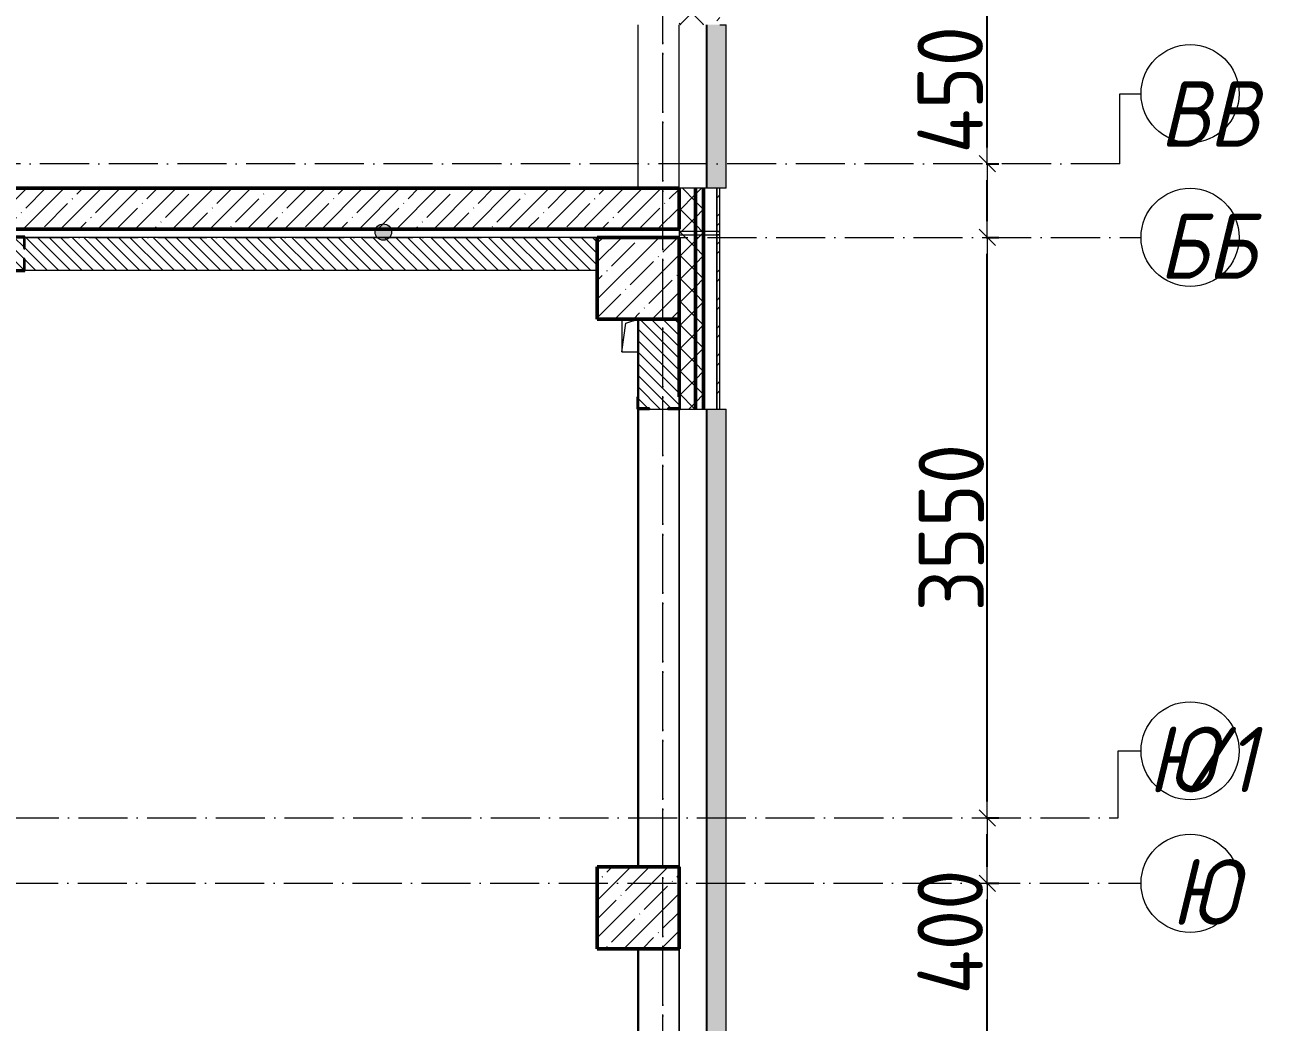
# Model space of a CAD drawing. Header units: millimetres. Extents: x -213536 to 1564669, y -45299 to 942238.
# Drawn here: x 646971 to 654549, y 328263 to 334362 of the extents above; entities that cross this region are included whole.
import ezdxf

# ---------------------------------------------------------------- set-up
doc = ezdxf.new("R2010")
doc.units = ezdxf.units.MM
doc.linetypes.add('50_200_ШТРИХ_1Т_ш5_п1_п1_', pattern=[700, 500, -100, 0, -100])
for name, color, linetype, lineweight in [('3) ЖБ 4м', 3, 'Continuous', 30), ('3.1) ЖБ окна 1.2 м', 102, 'Continuous', 30), ('A-____-____-DIMS', 7, 'Continuous', 9), ('A-GENM-____-MCUT', 7, 'Continuous', 25), ('A-GENM-____-OTLN', 7, 'Continuous', 9), ('A-GENM-____-OTLN-1', 7, 'Continuous', 25), ('A-GLAZ-____-OTLN', 7, 'Continuous', 9), ('A-WALL-____-MCUT', 7, 'Continuous', 13), ('A-WALL-____-MCUT-1', 7, 'Continuous', 9), ('A-WALL-____-MCUT-2', 7, 'Continuous', 50), ('A-WALL-____-MCUT-3', 7, 'Continuous', 9), ('A-WALL-____-OTLN', 7, 'Continuous', 9), ('A-WALL-____-PATT-1', 7, 'Continuous', 9), ('A-WALL-FNSH-MCUT-1', 7, 'Continuous', 9), ('G-____-____-TEXT', 7, 'Continuous', 9), ('S-COLS-____-MCUT', 7, 'Continuous', 50), ('S-COLS-____-OTLN', 7, 'Continuous', 9), ('S-GRID-____-IDEN', 7, 'Continuous', 9), ('S-GRID-____-OTLN', 7, 'Continuous', 9), ('S-GRID-____-OTLN-1', 7, '50_200_ШТРИХ_1Т_ш5_п1_п1_', 9)]:
    doc.layers.add(name, color=color, linetype=linetype, lineweight=lineweight)
doc.layers.add('A-GLAZ-____-OTLN-1', color=7, linetype='Continuous', lineweight=9, true_color=0xc0c0c0)
doc.styles.add('ISOCPEUR_I', font='isocpeui.ttf', dxfattribs={"width": 0.9, "height": 2.5})
doc.styles.add('ISOCPEUR_I_9', font='isocpeui.ttf', dxfattribs={"width": 0.9, "height": 250})
doc.styles.add('СПДС', font='isocpeur.ttf', dxfattribs={"width": 0.9})
doc.dimstyles.new('Размера А3', dxfattribs={"dimtxt": 200, "dimasz": 100, "dimexe": 70, "dimexo": 100, "dimgap": 20, "dimtad": 1, "dimdec": 0, "dimrnd": 10, "dimzin": 0, "dimdsep": 46, "dimtxsty": 'СПДС', "dimblk": 'ARROWHEAD_6', "dimcen": 1, "dimclrd": 256, "dimclre": 256, "dimclrt": 256, "dimazin": 0, "dimtfac": 1, "dimtdec": 0, "dimtmove": 2, "dimatfit": 3, "dimfxl": 1, "dimtolj": 1, "dimtzin": 0, "dimarcsym": 0})
pattern_1 = [(45, (549721.47, 286281.11), (-70.71068, 70.71068), []), (135, (549721.47, 286281.11), (-70.71068, -70.71068), [])]
pattern_2 = [(45, (-101000, -46531.04), (-114.04925, 114.04925), []), (45, (-100885.95, -46531.04), (-114.04925, 114.04925), [201.613, -40.323, 3.353, -36.97])]
pattern_3 = [(135, (549721.475, 286281.11), (-35.35534, -35.35534), [])]
pattern_4 = [(45, (549721.47, 286281.11), (-114.04925, 114.04925), []), (45, (549835.52, 286281.11), (-114.04925, 114.04925), [201.612, -40.322, 3.353, -36.97])]
pattern_5 = [(45, (549721.47, 286281.11), (-85.53659, 85.53659), []), (45, (549778.5, 286281.11), (-85.53659, 85.53659), [])]

# ---------------------------------------------------------------- blocks, each defined once
blk = doc.blocks.new('BSC_Колонна _Прямоугольная - 500х500-V114-АР1_План отверстий 3 этажа в осях 1-64_Ю-ЯЯ')
at = {"layer": 'S-COLS-____-OTLN'}
h = blk.add_hatch(dxfattribs=at)
h.set_pattern_fill('FP_119', color=256, style=0, pattern_type=2)
h.set_pattern_definition(pattern_2)
h.paths.add_polyline_path([(-250, -250), (250, -250), (250, 250), (-250, 250), (-250, 198.3)], flags=0)
at = {"layer": 'S-COLS-____-MCUT'}
for p, q in [((250, 250), (-250, 250)), ((-250, 250), (-250, -250)), ((250, -250), (250, 250)), ((-250, -250), (250, -250))]:
    blk.add_line(p, q, dxfattribs=at)
blk = doc.blocks.new('Фахверк_СКБ_Уголок - 200_3550-28267367-АР1_План отверстий 3 этажа в осях 1-64_Ю-ЯЯ')
at = {"layer": 'A-GENM-____-MCUT'}
for p, q in [((200, 156), (125, 156)), ((125, 156), (125, 81)), ((200, 150), (200, 156)), ((125, 81), (131, 81)), ((131, 81), (131, 150)), ((131, 150), (200, 150)), ((131, 19), (125, 19)), ((125, 19), (125, -56)), ((131, -50), (131, 19)), ((125, -56), (200, -56)), ((200, -50), (131, -50)), ((200, -56), (200, -50))]:
    blk.add_line(p, q, dxfattribs=at)
blk = doc.blocks.new('Отлив_СКБ - Отлив витража_120_НВФ-31885283-АР1_План отверстий 3 этажа в осях 1-64_Ю-ЯЯ')
at = {"layer": 'A-GLAZ-____-OTLN-1'}
for points in [[(426.9, -2), (1000, -2), (1000, 0), (0, 0), (0, -2)], [(426.9, -120), (1000, -120), (1000, -2), (0, -2), (0, -120)]]:
    blk.add_hatch(color=256, dxfattribs=at).paths.add_polyline_path(points, flags=0)
at = {"layer": 'A-GLAZ-____-OTLN'}
for p, q in [((0, 0), (1000, 0)), ((1000, -2), (0, -2)), ((0, -120), (0, -83)), ((0, -120), (1000, -120)), ((1000, -83), (1000, -120))]:
    blk.add_line(p, q, dxfattribs=at)
blk = doc.blocks.new('Стены 13 - Стены 4-31812941-АР1_План отверстий 3 этажа в осях 1-64_Ю-ЯЯ')
at = {"layer": 'A-WALL-____-MCUT'}
for p, q in [((-1843.5, 41030.2), (-1843.5, 41010.2)), ((-1593.5, 41030.2), (-1843.5, 41030.2)), ((-1843.5, 41010.2), (-1593.5, 41010.2)), ((-1593.5, 41010.2), (-1593.5, 41030.2))]:
    blk.add_line(p, q, dxfattribs=at)
blk = doc.blocks.new('Ось сетки - Круг_Ø6_00__ISO-2_5_0_9K_-25732049-АР1_План отверстий 3 этажа в осях 1-64_Ю-ЯЯ')
at = {"layer": 'S-GRID-____-IDEN'}
blk.add_circle((0, 0), 3, dxfattribs=at)
blk = doc.blocks.new('BSC_Колонна _Прямоугольная - 500х500-V138-АР1_План отверстий 3 этажа в осях 1-64_А-ГГ')
at = {"layer": 'S-COLS-____-OTLN'}
h = blk.add_hatch(dxfattribs=at)
h.set_pattern_fill('FP_161', color=256, style=0, pattern_type=2)
h.set_pattern_definition(pattern_2)
h.paths.add_polyline_path([(-250, -250), (250, -250), (250, 250), (-250, 250), (-250, -215.4)], flags=0)
at = {"layer": 'S-COLS-____-MCUT'}
for p, q in [((250, 250), (-250, 250)), ((-250, 250), (-250, -250)), ((250, -250), (250, 250)), ((-250, -250), (250, -250))]:
    blk.add_line(p, q, dxfattribs=at)
blk = doc.blocks.new('BSC_Колонна _Прямоугольная - 500х500-V140-АР1_План отверстий 3 этажа в осях 1-64_А-ГГ')
at = {"layer": 'S-COLS-____-OTLN'}
h = blk.add_hatch(dxfattribs=at)
h.set_pattern_fill('FP_163', color=256, style=0, pattern_type=2)
h.set_pattern_definition([(45, (-101000, -42681.04), (-114.04925, 114.04925), []), (45, (-100885.95, -42681.04), (-114.04925, 114.04925), [201.613, -40.323, 3.353, -36.97])])
h.paths.add_polyline_path([(-250, -250), (250, -250), (250, 250), (-250, 250)], flags=0)
at = {"layer": 'S-COLS-____-MCUT'}
for p, q in [((250, 250), (-250, 250)), ((-250, 250), (-250, -250)), ((250, -250), (250, 250)), ((-250, -250), (250, -250))]:
    blk.add_line(p, q, dxfattribs=at)
blk = doc.blocks.new('Фахверк_СКБ_Уголок - 250_2700-27497298-АР1_План отверстий 3 этажа в осях 1-64_А-ГГ')
at = {"layer": 'A-GENM-____-MCUT'}
for p, q in [((200, 181), (125, 181)), ((125, 181), (125, 106)), ((131, 106), (131, 175)), ((131, 175), (200, 175)), ((200, 175), (200, 181)), ((125, 106), (131, 106)), ((131, -6), (125, -6)), ((125, -6), (125, -81)), ((131, -75), (131, -6)), ((200, -75), (131, -75)), ((200, -81), (200, -75)), ((125, -81), (200, -81))]:
    blk.add_line(p, q, dxfattribs=at)
blk = doc.blocks.new('Фахверк_СКБ_Уголок - 200_3550-28267367-АР1_План отверстий 3 этажа в осях 1-64_А-ГГ')
at = {"layer": 'A-GENM-____-MCUT'}
for p, q in [((200, 156), (125, 156)), ((125, 156), (125, 81)), ((200, 150), (200, 156)), ((125, 81), (131, 81)), ((131, 81), (131, 150)), ((131, 150), (200, 150)), ((131, 19), (125, 19)), ((125, 19), (125, -56)), ((131, -50), (131, 19)), ((125, -56), (200, -56)), ((200, -50), (131, -50)), ((200, -56), (200, -50))]:
    blk.add_line(p, q, dxfattribs=at)
blk = doc.blocks.new('AR_Отверстие прямоугольное _в плите_ - AR_Отверстие прямоугольное _в плите_-V178-АР1_План отверстий 3 этажа в осях 1-64_А-ГГ')
at = {"layer": 'A-GENM-____-OTLN'}
for p, q in [((-50, 100), (-50, -100)), ((-25, 75), (50, 100)), ((-50, -100), (-25, 75)), ((-50, -100), (50, -100))]:
    blk.add_line(p, q, dxfattribs=at)
blk = doc.blocks.new('Отлив_СКБ - Отлив витража_120_НВФ-31885688-АР1_План отверстий 3 этажа в осях 1-64_А-ГГ')
at = {"layer": 'A-GLAZ-____-OTLN-1'}
for points in [[(4275.3, -2), (4800, -2), (4800, 0), (0, 0), (0, -2), (740.4, -2)], [(4275.3, -120), (4800, -120), (4800, -2), (0, -2), (0, -120), (740.4, -120)]]:
    blk.add_hatch(color=256, dxfattribs=at).paths.add_polyline_path(points, flags=0)
at = {"layer": 'A-GLAZ-____-OTLN'}
for p, q in [((0, 0), (4800, 0)), ((4800, -2), (0, -2)), ((0, -120), (0, -83)), ((0, -120), (4800, -120)), ((4800, -83), (4800, -120))]:
    blk.add_line(p, q, dxfattribs=at)
blk = doc.blocks.new('Стены 13 - Стены 4-31812941-АР1_План отверстий 3 этажа в осях 1-64_А-ГГ')
at = {"layer": 'A-WALL-____-MCUT-3'}
for p, q in [((-1843.5, 41030.2), (-1843.5, 41010.2)), ((-1593.5, 41030.2), (-1843.5, 41030.2)), ((-1843.5, 41010.2), (-1593.5, 41010.2)), ((-1593.5, 41010.2), (-1593.5, 41030.2))]:
    blk.add_line(p, q, dxfattribs=at)
blk = doc.blocks.new('Ось сетки - Круг_Ø6_00__ISO-2_5_0_9K_-25732049-АР1_План отверстий 3 этажа в осях 1-64_А-ГГ')
at = {"layer": 'S-GRID-____-IDEN'}
blk.add_circle((0, 0), 3, dxfattribs=at)
blk = doc.blocks.new('ARROWHEAD_6')
at = {"color": 0, "linetype": 'Continuous'}
for p, q in [((0, 0), (-1, 0)), ((-0.5, -0.5), (0.5, 0.5))]:
    blk.add_line(p, q, dxfattribs=at)
blk = doc.blocks.new('*D5376')
at = {"layer": 'A-____-____-DIMS', "lineweight": -2, "transparency": 16777216}
for p, q in [((652849.7, 329512.2), (652925.7, 329512.2)), ((652855.7, 329212.2), (652855.7, 329412.2)), ((652849.7, 329112.2), (652925.7, 329112.2))]:
    blk.add_line(p, q, dxfattribs=at)
at = {"layer": 'Defpoints', "color": 0, "lineweight": 50, "transparency": 16777216}
for p in [(652749.7, 329512.2), (652855.7, 329512.2), (652749.7, 329112.2)]:
    blk.add_point(p, dxfattribs=at)
at = {"layer": 'A-____-____-DIMS', "lineweight": -2, "transparency": 16777216, "xscale": 100, "yscale": 100, "zscale": 100}
for p, rotation in [((652855.7, 329512.2), 90), ((652855.7, 329112.2), 270)]:
    blk.add_blockref('ARROWHEAD_6', p, dxfattribs=dict(at, rotation=rotation))
at = {"layer": 'A-____-____-DIMS', "transparency": 16777216, "insert": (652429.1, 328432.4), "char_height": 400, "attachment_point": 1, "rotation": 90, "line_spacing_factor": 1.149209, "style": 'СПДС'}
blk.add_mtext('\\A1;400', dxfattribs=at)
blk = doc.blocks.new('*D5377')
at = {"layer": 'A-____-____-DIMS', "lineweight": -2, "transparency": 16777216}
for p, q in [((652849.7, 333062.2), (652925.7, 333062.2)), ((652855.7, 329612.2), (652855.7, 332962.2)), ((652849.7, 329512.2), (652925.7, 329512.2))]:
    blk.add_line(p, q, dxfattribs=at)
at = {"layer": 'Defpoints', "color": 0, "lineweight": 50, "transparency": 16777216}
for p in [(652749.7, 333062.2), (652855.7, 333062.2), (652749.7, 329512.2)]:
    blk.add_point(p, dxfattribs=at)
at = {"layer": 'A-____-____-DIMS', "lineweight": -2, "transparency": 16777216, "xscale": 100, "yscale": 100, "zscale": 100}
for p, rotation in [((652855.7, 333062.2), 90), ((652855.7, 329512.2), 270)]:
    blk.add_blockref('ARROWHEAD_6', p, dxfattribs=dict(at, rotation=rotation))
at = {"layer": 'A-____-____-DIMS', "transparency": 16777216, "insert": (652635.7, 331287.2), "char_height": 400, "attachment_point": 5, "rotation": 90, "style": 'СПДС'}
blk.add_mtext('\\A1;3550', dxfattribs=at)
blk = doc.blocks.new('*D5378')
at = {"layer": 'A-____-____-DIMS', "lineweight": -2, "transparency": 16777216}
for p, q in [((652849.7, 333512.2), (652925.7, 333512.2)), ((652855.7, 333162.2), (652855.7, 333412.2)), ((652849.7, 333062.2), (652925.7, 333062.2))]:
    blk.add_line(p, q, dxfattribs=at)
at = {"layer": 'Defpoints', "color": 0, "lineweight": 50, "transparency": 16777216}
for p in [(652749.7, 333512.2), (652855.7, 333512.2), (652749.7, 333062.2)]:
    blk.add_point(p, dxfattribs=at)
at = {"layer": 'A-____-____-DIMS', "lineweight": -2, "transparency": 16777216, "xscale": 100, "yscale": 100, "zscale": 100}
for p, rotation in [((652855.7, 333512.2), 90), ((652855.7, 333062.2), 270)]:
    blk.add_blockref('ARROWHEAD_6', p, dxfattribs=dict(at, rotation=rotation))
at = {"layer": 'A-____-____-DIMS', "transparency": 16777216, "insert": (652429.1, 333575.2), "char_height": 400, "attachment_point": 1, "rotation": 90, "line_spacing_factor": 1.149209, "style": 'СПДС'}
blk.add_mtext('\\A1;450', dxfattribs=at)
blk = doc.blocks.new('*D5379')
at = {"layer": 'A-____-____-DIMS', "lineweight": -2, "transparency": 16777216}
for p, q in [((652849.7, 338212.2), (652925.7, 338212.2)), ((652855.7, 333612.2), (652855.7, 338112.2)), ((652849.7, 333512.2), (652925.7, 333512.2))]:
    blk.add_line(p, q, dxfattribs=at)
at = {"layer": 'Defpoints', "color": 0, "lineweight": 50, "transparency": 16777216}
for p in [(652749.7, 338212.2), (652855.7, 338212.2), (652749.7, 333512.2)]:
    blk.add_point(p, dxfattribs=at)
at = {"layer": 'A-____-____-DIMS', "lineweight": -2, "transparency": 16777216, "xscale": 100, "yscale": 100, "zscale": 100}
for p, rotation in [((652855.7, 338212.2), 90), ((652855.7, 333512.2), 270)]:
    blk.add_blockref('ARROWHEAD_6', p, dxfattribs=dict(at, rotation=rotation))
at = {"layer": 'A-____-____-DIMS', "transparency": 16777216, "insert": (652635.7, 335862.2), "char_height": 400, "attachment_point": 5, "rotation": 90, "style": 'СПДС'}
blk.add_mtext('\\A1;4700', dxfattribs=at)
blk = doc.blocks.new('*D5403')
at = {"layer": 'A-____-____-DIMS', "lineweight": -2, "transparency": 16777216}
for p, q in [((652849.7, 329112.2), (652925.7, 329112.2)), ((652855.7, 323712.2), (652855.7, 329012.2)), ((652849.7, 323612.2), (652925.7, 323612.2))]:
    blk.add_line(p, q, dxfattribs=at)
at = {"layer": 'Defpoints', "color": 0, "lineweight": 50, "transparency": 16777216}
for p in [(652749.7, 329112.2), (652855.7, 329112.2), (652749.7, 323612.2)]:
    blk.add_point(p, dxfattribs=at)
at = {"layer": 'A-____-____-DIMS', "lineweight": -2, "transparency": 16777216, "xscale": 100, "yscale": 100, "zscale": 100}
for p, rotation in [((652855.7, 329112.2), 90), ((652855.7, 323612.2), 270)]:
    blk.add_blockref('ARROWHEAD_6', p, dxfattribs=dict(at, rotation=rotation))
at = {"layer": 'A-____-____-DIMS', "transparency": 16777216, "insert": (652635.7, 326362.2), "char_height": 400, "attachment_point": 5, "rotation": 90, "style": 'СПДС'}
blk.add_mtext('\\A1;5500', dxfattribs=at)
blk = doc.blocks.new('*D5404')
at = {"layer": 'A-____-____-DIMS', "lineweight": -2, "transparency": 16777216}
for p, q in [((652849.7, 329512.2), (652925.7, 329512.2)), ((652855.7, 329212.2), (652855.7, 329412.2)), ((652849.7, 329112.2), (652925.7, 329112.2))]:
    blk.add_line(p, q, dxfattribs=at)
at = {"layer": 'Defpoints', "color": 0, "lineweight": 50, "transparency": 16777216}
for p in [(652749.7, 329512.2), (652855.7, 329512.2), (652749.7, 329112.2)]:
    blk.add_point(p, dxfattribs=at)
at = {"layer": 'A-____-____-DIMS', "lineweight": -2, "transparency": 16777216, "xscale": 100, "yscale": 100, "zscale": 100}
for p, rotation in [((652855.7, 329512.2), 90), ((652855.7, 329112.2), 270)]:
    blk.add_blockref('ARROWHEAD_6', p, dxfattribs=dict(at, rotation=rotation))
at = {"layer": 'A-____-____-DIMS', "transparency": 16777216, "insert": (652429.1, 328432.4), "char_height": 400, "attachment_point": 1, "rotation": 90, "line_spacing_factor": 1.149209, "style": 'СПДС'}
blk.add_mtext('\\A1;400', dxfattribs=at)
blk = doc.blocks.new('*D5405')
at = {"layer": 'A-____-____-DIMS', "lineweight": -2, "transparency": 16777216}
for p, q in [((652849.7, 333062.2), (652925.7, 333062.2)), ((652855.7, 329612.2), (652855.7, 332962.2)), ((652849.7, 329512.2), (652925.7, 329512.2))]:
    blk.add_line(p, q, dxfattribs=at)
at = {"layer": 'Defpoints', "color": 0, "lineweight": 50, "transparency": 16777216}
for p in [(652749.7, 333062.2), (652855.7, 333062.2), (652749.7, 329512.2)]:
    blk.add_point(p, dxfattribs=at)
at = {"layer": 'A-____-____-DIMS', "lineweight": -2, "transparency": 16777216, "xscale": 100, "yscale": 100, "zscale": 100}
for p, rotation in [((652855.7, 333062.2), 90), ((652855.7, 329512.2), 270)]:
    blk.add_blockref('ARROWHEAD_6', p, dxfattribs=dict(at, rotation=rotation))
at = {"layer": 'A-____-____-DIMS', "transparency": 16777216, "insert": (652635.7, 331287.2), "char_height": 400, "attachment_point": 5, "rotation": 90, "style": 'СПДС'}
blk.add_mtext('\\A1;3550', dxfattribs=at)
blk = doc.blocks.new('*D5406')
at = {"layer": 'A-____-____-DIMS', "lineweight": -2, "transparency": 16777216}
for p, q in [((652849.7, 333512.2), (652925.7, 333512.2)), ((652855.7, 333162.2), (652855.7, 333412.2)), ((652849.7, 333062.2), (652925.7, 333062.2))]:
    blk.add_line(p, q, dxfattribs=at)
at = {"layer": 'Defpoints', "color": 0, "lineweight": 50, "transparency": 16777216}
for p in [(652749.7, 333512.2), (652855.7, 333512.2), (652749.7, 333062.2)]:
    blk.add_point(p, dxfattribs=at)
at = {"layer": 'A-____-____-DIMS', "lineweight": -2, "transparency": 16777216, "xscale": 100, "yscale": 100, "zscale": 100}
for p, rotation in [((652855.7, 333512.2), 90), ((652855.7, 333062.2), 270)]:
    blk.add_blockref('ARROWHEAD_6', p, dxfattribs=dict(at, rotation=rotation))
at = {"layer": 'A-____-____-DIMS', "transparency": 16777216, "insert": (652429.1, 333575.2), "char_height": 400, "attachment_point": 1, "rotation": 90, "line_spacing_factor": 1.149209, "style": 'СПДС'}
blk.add_mtext('\\A1;450', dxfattribs=at)

msp = doc.modelspace()

# ---------------------------------------------------------------- hatches: boundary and pattern name
at = {"layer": 'A-WALL-____-PATT-1'}
h = msp.add_hatch(dxfattribs=at)
h.set_pattern_fill('FP_4', color=256, style=0, pattern_type=2)
h.set_pattern_definition(pattern_1)
h.paths.add_polyline_path([(650971.5, 333077.2), (651071.5, 333077.2), (651071.5, 333362.2), (650971.5, 333362.2)], flags=0)
h.paths.add_polyline_path([(651071.5, 334362.2), (651071.5, 342062.2), (650977.5, 342062.2), (650977.5, 341987.2), (650971.5, 341987.2), (650971.5, 334362.2)], flags=0)
h.paths.add_polyline_path([(650977.5, 355762.2), (651071.5, 355762.2), (651071.5, 357012.2), (650977.5, 357012.2), (650977.5, 356937.2), (650971.5, 356937.2), (650971.5, 355837.2), (650977.5, 355837.2), (650977.5, 355768.2)], flags=0)
h.paths.add_polyline_path([(651071.5, 358812.2), (651071.5, 360012.2), (650971.5, 360012.2), (650971.5, 358887.2), (650977.5, 358887.2), (650977.5, 358812.2)], flags=0)
h.paths.add_polyline_path([(651071.5, 361812.2), (651071.5, 363012.2), (650977.5, 363012.2), (650977.5, 362937.2), (650971.5, 362937.2), (650971.5, 361887.2), (650977.5, 361887.2), (650977.5, 361812.2)], flags=0)
h.paths.add_polyline_path([(651071.5, 364812.2), (651071.5, 366012.2), (650977.5, 366012.2), (650977.5, 365937.2), (650971.5, 365937.2), (650971.5, 364887.2), (650977.5, 364887.2), (650977.5, 364812.2)], flags=0)
h.paths.add_polyline_path([(651071.5, 367812.2), (651071.5, 371962.2), (650971.5, 371962.2), (650971.5, 367812.2)], flags=0)
h = msp.add_hatch(dxfattribs=at)
h.set_pattern_fill('FP_4', color=256, style=0, pattern_type=2)
h.set_pattern_definition(pattern_1)
h.paths.add_polyline_path([(651121.5, 333077.2), (651121.5, 333362.2), (651071.5, 333362.2), (651071.5, 333077.2)], flags=0)
h.paths.add_polyline_path([(651121.5, 334362.2), (651121.5, 342062.2), (651071.5, 342062.2), (651071.5, 334362.2)], flags=0)
h.paths.add_polyline_path([(651121.5, 355762.2), (651121.5, 357012.2), (651071.5, 357012.2), (651071.5, 355762.2)], flags=0)
h.paths.add_polyline_path([(651121.5, 358812.2), (651121.5, 360012.2), (651071.5, 360012.2), (651071.5, 358812.2)], flags=0)
h.paths.add_polyline_path([(651071.5, 361812.2), (651121.5, 361812.2), (651121.5, 363012.2), (651071.5, 363012.2), (651071.5, 362878.4)], flags=0)
h.paths.add_polyline_path([(651121.5, 364812.2), (651121.5, 366012.2), (651071.5, 366012.2), (651071.5, 364812.2)], flags=0)
h.paths.add_polyline_path([(651071.5, 367812.2), (651121.5, 367812.2), (651121.5, 371962.2), (651071.5, 371962.2)], flags=0)
h = msp.add_hatch(dxfattribs=at)
h.set_pattern_fill('FP_6', color=256, style=0, pattern_type=2)
h.set_pattern_definition(pattern_5)
h.paths.add_polyline_path([(651221.5, 333097.2), (651221.5, 333362.2), (651201.5, 333362.2), (651201.5, 333097.2)], flags=0)
h.paths.add_polyline_path([(651201.5, 334362.2), (651221.5, 334362.2), (651221.5, 342062.2), (651201.5, 342062.2), (651201.5, 337046.6)], flags=0)
h = msp.add_hatch(dxfattribs=at)
h.set_pattern_fill('FP_12', color=256, style=0, pattern_type=2)
h.set_pattern_definition(pattern_4)
h.paths.add_polyline_path([(650971.5, 333112.2), (650971.5, 333362.2), (646571.5, 333362.2), (646571.5, 333112.2), (650452.9, 333112.2)], flags=0)
h = msp.add_hatch(dxfattribs=at)
h.set_pattern_fill('FP_38', color=256, style=0, pattern_type=2)
h.set_pattern_definition(pattern_4)
h.paths.add_polyline_path([(650971.5, 333112.2), (650971.5, 333362.2), (646571.5, 333362.2), (646571.5, 333112.2), (650453.3, 333112.2)], flags=0)
h = msp.add_hatch(dxfattribs=at)
h.set_pattern_fill('FP_1', color=256, style=0, pattern_type=2)
h.set_pattern_definition(pattern_1)
h.paths.add_polyline_path([(651071.5, 333077.2), (651071.5, 333362.2), (650971.5, 333362.2), (650971.5, 333077.2)], flags=0)
h = msp.add_hatch(dxfattribs=at)
h.set_pattern_fill('FP_1', color=256, style=0, pattern_type=2)
h.set_pattern_definition(pattern_1)
h.paths.add_polyline_path([(651121.5, 333077.2), (651121.5, 333362.2), (651071.5, 333362.2), (651071.5, 333077.2)], flags=0)
h = msp.add_hatch(dxfattribs=at)
h.set_pattern_fill('FP_3', color=256, style=0, pattern_type=2)
h.set_pattern_definition(pattern_5)
h.paths.add_polyline_path([(651221.5, 333097.2), (651221.5, 333362.2), (651201.5, 333362.2), (651201.5, 333097.2)], flags=0)
h = msp.add_hatch(dxfattribs=at)
h.set_pattern_fill('FP_9', color=256, style=0, pattern_type=2)
h.set_pattern_definition(pattern_3)
h.paths.add_polyline_path([(650471.5, 332862.2), (650471.5, 333062.2), (646971.5, 333062.2), (646971.5, 332993.2), (646965.5, 332993.2), (646965.5, 333062.2), (643471.5, 333062.2), (643471.5, 332862.2), (646965.5, 332862.2), (646965.5, 332931.2), (646971.5, 332931.2), (646971.5, 332862.2), (650452.9, 332862.2)], flags=0)
h = msp.add_hatch(dxfattribs=at)
h.set_pattern_fill('FP_6', color=256, style=0, pattern_type=2)
h.set_pattern_definition(pattern_3)
h.paths.add_polyline_path([(650471.5, 332862.2), (650471.5, 333062.2), (646971.5, 333062.2), (646971.5, 332993.2), (646965.5, 332993.2), (646965.5, 333062.2), (643471.5, 333062.2), (643471.5, 332862.2), (646965.5, 332862.2), (646965.5, 332931.2), (646971.5, 332931.2), (646971.5, 332862.2), (650453.3, 332862.2)], flags=0)
h = msp.add_hatch(dxfattribs=at)
h.set_pattern_fill('FP_4', color=256, style=0, pattern_type=2)
h.set_pattern_definition(pattern_1)
h.paths.add_polyline_path([(650977.5, 332012.2), (651071.5, 332012.2), (651071.5, 333077.2), (650971.5, 333077.2), (650971.5, 332087.2), (650977.5, 332087.2), (650977.5, 332018.2)], flags=0)
h = msp.add_hatch(dxfattribs=at)
h.set_pattern_fill('FP_1', color=256, style=0, pattern_type=2)
h.set_pattern_definition(pattern_1)
h.paths.add_polyline_path([(651071.5, 284262.2), (651071.5, 285212.2), (650977.5, 285212.2), (650977.5, 285137.2), (650971.5, 285137.2), (650971.5, 284262.2)], flags=0)
h.paths.add_polyline_path([(650977.5, 287012.2), (651071.5, 287012.2), (651071.5, 288212.2), (650977.5, 288212.2), (650977.5, 288137.2), (650971.5, 288137.2), (650971.5, 287087.2), (650977.5, 287087.2), (650977.5, 287015.2)], flags=0)
h.paths.add_polyline_path([(651071.5, 290012.2), (651071.5, 291212.2), (650977.5, 291212.2), (650977.5, 291137.2), (650971.5, 291137.2), (650971.5, 290087.2), (650977.5, 290087.2), (650977.5, 290012.2)], flags=0)
h.paths.add_polyline_path([(651071.5, 293012.2), (651071.5, 294212.2), (650977.5, 294212.2), (650977.5, 294137.2), (650971.5, 294137.2), (650971.5, 293087.2), (650977.5, 293087.2), (650977.5, 293012.2)], flags=0)
h.paths.add_polyline_path([(650977.5, 296012.2), (651071.5, 296012.2), (651071.5, 297212.2), (650977.5, 297212.2), (650977.5, 297137.2), (650971.5, 297137.2), (650971.5, 296087.2), (650977.5, 296087.2), (650977.5, 296018.2)], flags=0)
h.paths.add_polyline_path([(650977.5, 302012.2), (651071.5, 302012.2), (651071.5, 303212.2), (650977.5, 303212.2), (650977.5, 303137.2), (650971.5, 303137.2), (650971.5, 302087.2), (650977.5, 302087.2), (650977.5, 302018.2)], flags=0)
h.paths.add_polyline_path([(650977.5, 305012.2), (651071.5, 305012.2), (651071.5, 306212.2), (650977.5, 306212.2), (650977.5, 306137.2), (650971.5, 306137.2), (650971.5, 305087.2), (650977.5, 305087.2), (650977.5, 305018.2)], flags=0)
h.paths.add_polyline_path([(651071.5, 308012.2), (651071.5, 309212.2), (650977.5, 309212.2), (650977.5, 309137.2), (650971.5, 309137.2), (650971.5, 308087.2), (650977.5, 308087.2), (650977.5, 308012.2)], flags=0)
h.paths.add_polyline_path([(650977.5, 311012.2), (651071.5, 311012.2), (651071.5, 312212.2), (650977.5, 312212.2), (650977.5, 312137.2), (650971.5, 312137.2), (650971.5, 311087.2), (650977.5, 311087.2), (650977.5, 311018.2)], flags=0)
h.paths.add_polyline_path([(651071.5, 314012.2), (651071.5, 315212.2), (650977.5, 315212.2), (650977.5, 315137.2), (650971.5, 315137.2), (650971.5, 314087.2), (650977.5, 314087.2), (650977.5, 314012.2)], flags=0)
h.paths.add_polyline_path([(651071.5, 320012.2), (651071.5, 321212.2), (650977.5, 321212.2), (650977.5, 321137.2), (650971.5, 321137.2), (650971.5, 320087.2), (650977.5, 320087.2), (650977.5, 320012.2)], flags=0)
h.paths.add_polyline_path([(650977.5, 323012.2), (651071.5, 323012.2), (651071.5, 324212.2), (650977.5, 324212.2), (650977.5, 324137.2), (650971.5, 324137.2), (650971.5, 323087.2), (650977.5, 323087.2), (650977.5, 323018.2)], flags=0)
h.paths.add_polyline_path([(651071.5, 326012.2), (651071.5, 327212.2), (650977.5, 327212.2), (650977.5, 327137.2), (650971.5, 327137.2), (650971.5, 326087.2), (650977.5, 326087.2), (650977.5, 326012.2)], flags=0)
h.paths.add_polyline_path([(651071.5, 332012.2), (651071.5, 333077.2), (650971.5, 333077.2), (650971.5, 332087.2), (650977.5, 332087.2), (650977.5, 332012.2)], flags=0)
h = msp.add_hatch(dxfattribs=at)
h.set_pattern_fill('FP_4', color=256, style=0, pattern_type=2)
h.set_pattern_definition(pattern_1)
h.paths.add_polyline_path([(651121.5, 332012.2), (651121.5, 333077.2), (651071.5, 333077.2), (651071.5, 332012.2)], flags=0)
h = msp.add_hatch(dxfattribs=at)
h.set_pattern_fill('FP_1', color=256, style=0, pattern_type=2)
h.set_pattern_definition(pattern_1)
h.paths.add_polyline_path([(651071.5, 284212.2), (651121.5, 284212.2), (651121.5, 285212.2), (651071.5, 285212.2), (651071.5, 284262.2)], flags=0)
h.paths.add_polyline_path([(651071.5, 287012.2), (651121.5, 287012.2), (651121.5, 288212.2), (651071.5, 288212.2), (651071.5, 287015.2)], flags=0)
h.paths.add_polyline_path([(651121.5, 290012.2), (651121.5, 291212.2), (651071.5, 291212.2), (651071.5, 290012.2)], flags=0)
h.paths.add_polyline_path([(651121.5, 293012.2), (651121.5, 294212.2), (651071.5, 294212.2), (651071.5, 293012.2)], flags=0)
h.paths.add_polyline_path([(651071.5, 296012.2), (651121.5, 296012.2), (651121.5, 297212.2), (651071.5, 297212.2), (651071.5, 296475.5)], flags=0)
h.paths.add_polyline_path([(651071.5, 302012.2), (651121.5, 302012.2), (651121.5, 303212.2), (651071.5, 303212.2), (651071.5, 302495.7)], flags=0)
h.paths.add_polyline_path([(651121.5, 305012.2), (651121.5, 306212.2), (651071.5, 306212.2), (651071.5, 305012.2)], flags=0)
h.paths.add_polyline_path([(651121.5, 308012.2), (651121.5, 309212.2), (651071.5, 309212.2), (651071.5, 308012.2)], flags=0)
h.paths.add_polyline_path([(651071.5, 311012.2), (651121.5, 311012.2), (651121.5, 312212.2), (651071.5, 312212.2), (651071.5, 311096)], flags=0)
h.paths.add_polyline_path([(651071.5, 314012.2), (651121.5, 314012.2), (651121.5, 315212.2), (651071.5, 315212.2), (651071.5, 314536.1)], flags=0)
h.paths.add_polyline_path([(651071.5, 320012.2), (651121.5, 320012.2), (651121.5, 321212.2), (651071.5, 321212.2), (651071.5, 320556.3)], flags=0)
h.paths.add_polyline_path([(651121.5, 323012.2), (651121.5, 324212.2), (651071.5, 324212.2), (651071.5, 323012.2)], flags=0)
h.paths.add_polyline_path([(651071.5, 326012.2), (651121.5, 326012.2), (651121.5, 327212.2), (651071.5, 327212.2), (651071.5, 326576.6)], flags=0)
h.paths.add_polyline_path([(651071.5, 332012.2), (651121.5, 332012.2), (651121.5, 333077.2), (651071.5, 333077.2), (651071.5, 332596.8)], flags=0)
h = msp.add_hatch(dxfattribs=at)
h.set_pattern_fill('FP_6', color=256, style=0, pattern_type=2)
h.set_pattern_definition(pattern_5)
h.paths.add_polyline_path([(651221.5, 332012.2), (651221.5, 333077.2), (651201.5, 333077.2), (651201.5, 332012.2)], flags=0)
h = msp.add_hatch(dxfattribs=at)
h.set_pattern_fill('FP_3', color=256, style=0, pattern_type=2)
h.set_pattern_definition(pattern_5)
h.paths.add_polyline_path([(651201.5, 284112.2), (651221.5, 284112.2), (651221.5, 285212.2), (651201.5, 285212.2), (651201.5, 284132.2)], flags=0)
h.paths.add_polyline_path([(651221.5, 287012.2), (651221.5, 288212.2), (651201.5, 288212.2), (651201.5, 287012.2)], flags=0)
h.paths.add_polyline_path([(651201.5, 290012.2), (651221.5, 290012.2), (651221.5, 291212.2), (651201.5, 291212.2), (651201.5, 290455.3)], flags=0)
h.paths.add_polyline_path([(651201.5, 293012.2), (651221.5, 293012.2), (651221.5, 294212.2), (651201.5, 294212.2), (651201.5, 293035.4)], flags=0)
h.paths.add_polyline_path([(651221.5, 296012.2), (651221.5, 297212.2), (651201.5, 297212.2), (651201.5, 296012.2)], flags=0)
h.paths.add_polyline_path([(651221.5, 302012.2), (651221.5, 303212.2), (651201.5, 303212.2), (651201.5, 302012.2)], flags=0)
h.paths.add_polyline_path([(651221.5, 305012.2), (651221.5, 306212.2), (651201.5, 306212.2), (651201.5, 305012.2)], flags=0)
h.paths.add_polyline_path([(651221.5, 308012.2), (651221.5, 309212.2), (651201.5, 309212.2), (651201.5, 308012.2)], flags=0)
h.paths.add_polyline_path([(651201.5, 311012.2), (651221.5, 311012.2), (651221.5, 312212.2), (651201.5, 312212.2), (651201.5, 311096)], flags=0)
h.paths.add_polyline_path([(651221.5, 314012.2), (651221.5, 315212.2), (651201.5, 315212.2), (651201.5, 314012.2)], flags=0)
h.paths.add_polyline_path([(651221.5, 320012.2), (651221.5, 321212.2), (651201.5, 321212.2), (651201.5, 320012.2)], flags=0)
h.paths.add_polyline_path([(651201.5, 323012.2), (651221.5, 323012.2), (651221.5, 324212.2), (651201.5, 324212.2), (651201.5, 323136.4)], flags=0)
h.paths.add_polyline_path([(651221.5, 326012.2), (651221.5, 327212.2), (651201.5, 327212.2), (651201.5, 326012.2)], flags=0)
h.paths.add_polyline_path([(651221.5, 332012.2), (651221.5, 333077.2), (651201.5, 333077.2), (651201.5, 332012.2)], flags=0)
h = msp.add_hatch(dxfattribs=at)
h.set_pattern_fill('FP_6', color=256, style=0, pattern_type=2)
h.set_pattern_definition(pattern_3)
h.paths.add_polyline_path([(650790.5, 332012.2), (650902.5, 332012.2), (650902.5, 332018.2), (650971.5, 332018.2), (650971.5, 332562.2), (650721.5, 332562.2), (650721.5, 332018.2), (650790.5, 332018.2)], flags=0)
at = {"layer": 'G-____-____-TEXT'}
h = msp.add_hatch(color=256, dxfattribs=at)
edge = h.paths.add_edge_path(flags=0)
edge.add_arc((649163.5, 333094.4), 50, 0, 360)
h = msp.add_hatch(color=256, dxfattribs=at)
edge = h.paths.add_edge_path(flags=0)
edge.add_arc((649163.5, 333094.4), 50, 0, 360)

# ---------------------------------------------------------------- linework, layer by layer
at = {"layer": '3) ЖБ 4м'}
for points in [[(650721.5, 332562.2), (650471.5, 332562.2), (650471.5, 332862.2)], [(650721.5, 328712.2), (650471.5, 328712.2), (650471.5, 329212.2), (650721.5, 329212.2)]]:
    msp.add_lwpolyline(points, dxfattribs=at)
at = {"layer": '3.1) ЖБ окна 1.2 м'}
for points in [[(650721.5, 329212.2), (650721.5, 332562.2)], [(650721.5, 323862.2), (650721.5, 328712.2)]]:
    msp.add_lwpolyline(points, dxfattribs=at)
at = {"layer": 'A-WALL-____-MCUT'}
for p, q in [((650971.5, 333362.2), (650971.5, 333062.2)), ((651201.5, 333362.2), (650971.5, 333362.2)), ((651201.5, 332012.2), (651201.5, 333362.2)), ((650471.5, 333062.2), (646971.5, 333062.2)), ((646971.5, 332862.2), (650471.5, 332862.2))]:
    msp.add_line(p, q, dxfattribs=at)
at = {"layer": 'A-WALL-____-MCUT-1'}
for p, q in [((650971.5, 333362.2), (646821.5, 333362.2)), ((650971.5, 333112.2), (650971.5, 333362.2)), ((651071.5, 332012.2), (651071.5, 333362.2)), ((651121.5, 332012.2), (651121.5, 333362.2)), ((646571.5, 333112.2), (650971.5, 333112.2))]:
    msp.add_line(p, q, dxfattribs=at)
at = {"layer": 'A-WALL-____-MCUT-2'}
for p, q in [((650971.5, 333362.2), (646821.5, 333362.2)), ((650971.5, 333112.2), (650971.5, 333362.2)), ((651071.5, 332012.2), (651071.5, 333362.2)), ((651121.5, 332012.2), (651121.5, 333362.2)), ((646571.5, 333112.2), (650971.5, 333112.2)), ((650971.5, 332087.2), (650971.5, 332562.2))]:
    msp.add_line(p, q, dxfattribs=at)
at = {"layer": 'A-WALL-____-MCUT-3'}
for p, q in [((650971.5, 333362.2), (650971.5, 333062.2)), ((651201.5, 332012.2), (651201.5, 333362.2)), ((650471.5, 333062.2), (646971.5, 333062.2)), ((646971.5, 332862.2), (650471.5, 332862.2)), ((650721.5, 332562.2), (650721.5, 332087.2)), ((650790.5, 332012.2), (650902.5, 332012.2)), ((650977.5, 332012.2), (651201.5, 332012.2))]:
    msp.add_line(p, q, dxfattribs=at)
at = {"layer": 'A-WALL-____-OTLN'}
for p, q in [((650721.5, 333362.2), (650721.5, 334362.2)), ((650971.5, 333362.2), (650971.5, 334362.2)), ((650721.5, 329212.2), (650721.5, 332012.2)), ((650971.5, 329212.2), (650971.5, 332012.2)), ((650971.5, 332012.2), (650971.5, 329212.2)), ((650721.5, 327212.2), (650721.5, 328712.2)), ((650971.5, 327212.2), (650971.5, 328712.2)), ((650971.5, 328712.2), (650971.5, 327212.2))]:
    msp.add_line(p, q, dxfattribs=at)
at = {"layer": 'A-WALL-FNSH-MCUT-1'}
for p, q in [((651221.5, 333362.2), (651201.5, 333362.2)), ((651201.5, 333362.2), (651201.5, 333097.2)), ((651201.5, 333362.2), (651201.5, 333097.2)), ((651221.5, 333097.2), (651221.5, 333362.2)), ((651221.5, 333097.2), (651221.5, 333362.2)), ((651201.5, 333097.2), (651221.5, 333097.2)), ((651201.5, 333097.2), (651221.5, 333097.2)), ((651221.5, 333077.2), (651201.5, 333077.2)), ((651201.5, 333077.2), (651201.5, 332012.2)), ((651221.5, 333077.2), (651201.5, 333077.2)), ((651201.5, 333077.2), (651201.5, 332012.2)), ((651221.5, 332012.2), (651221.5, 333077.2)), ((651221.5, 332012.2), (651221.5, 333077.2)), ((651201.5, 332012.2), (651221.5, 332012.2))]:
    msp.add_line(p, q, dxfattribs=at)
at = {"layer": 'G-____-____-TEXT'}
msp.add_circle((649163.5, 333094.4), 50, dxfattribs=at)
msp.add_circle((649163.5, 333094.4), 50, dxfattribs=at)
at = {"layer": 'S-GRID-____-OTLN'}
for p, q in [((653665.9, 333940.8), (653795.9, 333940.8)), ((653665.9, 333512.2), (653665.9, 333940.8)), ((653665.9, 333940.8), (653795.9, 333940.8)), ((653665.9, 333512.2), (653665.9, 333940.8)), ((653656, 329922.3), (653795.9, 329922.3)), ((653656, 329512.2), (653656, 329922.3)), ((653656, 329922.3), (653795.9, 329922.3)), ((653656, 329512.2), (653656, 329922.3))]:
    msp.add_line(p, q, dxfattribs=at)
at = {"layer": 'S-GRID-____-OTLN-1', "color": 251, "ltscale": 0.6, "true_color": 0x636466}
for p, q in [((650871.5, 326262.2), (650871.5, 377174)), ((650871.5, 281798.5), (650871.5, 336162.1)), ((653665.9, 333512.2), (642742.7, 333512.2)), ((653665.9, 333512.2), (642742.7, 333512.2)), ((642742.7, 333062.2), (653795.9, 333062.2)), ((642742.7, 333062.2), (653795.9, 333062.2)), ((624193.8, 329512.2), (653656, 329512.2)), ((624193.8, 329512.2), (653656, 329512.2)), ((617048.2, 329112.2), (653795.9, 329112.2))]:
    msp.add_line(p, q, dxfattribs=at)

# ---------------------------------------------------------------- block references
at = {"layer": 'A-GENM-____-OTLN'}
msp.add_blockref('AR_Отверстие прямоугольное _в плите_ - AR_Отверстие прямоугольное _в плите_-V178-АР1_План отверстий 3 этажа в осях 1-64_А-ГГ', (650671.5, 332462.2), dxfattribs=at)
at = {"layer": 'A-GENM-____-OTLN-1'}
for name, p, rotation in [('Фахверк_СКБ_Уголок - 200_3550-28267367-АР1_План отверстий 3 этажа в осях 1-64_Ю-ЯЯ', (647096.5, 333012.2), 180), ('Фахверк_СКБ_Уголок - 200_3550-28267367-АР1_План отверстий 3 этажа в осях 1-64_А-ГГ', (647096.5, 333012.2), 180), ('Фахверк_СКБ_Уголок - 250_2700-27497298-АР1_План отверстий 3 этажа в осях 1-64_А-ГГ', (650896.5, 331887.2), 89.9999999999999)]:
    msp.add_blockref(name, p, dxfattribs=dict(at, rotation=rotation))
at = {"layer": 'A-GLAZ-____-OTLN', "rotation": 90}
for name, p in [('Отлив_СКБ - Отлив витража_120_НВФ-31885283-АР1_План отверстий 3 этажа в осях 1-64_Ю-ЯЯ', (651138.5, 333362.2)), ('Отлив_СКБ - Отлив витража_120_НВФ-31885688-АР1_План отверстий 3 этажа в осях 1-64_А-ГГ', (651138.5, 327212.2))]:
    msp.add_blockref(name, p, dxfattribs=at)
at = {"layer": 'A-WALL-____-OTLN'}
for name in ['Стены 13 - Стены 4-31812941-АР1_План отверстий 3 этажа в осях 1-64_Ю-ЯЯ', 'Стены 13 - Стены 4-31812941-АР1_План отверстий 3 этажа в осях 1-64_А-ГГ']:
    msp.add_blockref(name, (652815, 292066.9), dxfattribs=at)
at = {"layer": 'S-COLS-____-OTLN'}
for name, p in [('BSC_Колонна _Прямоугольная - 500х500-V114-АР1_План отверстий 3 этажа в осях 1-64_Ю-ЯЯ', (650721.5, 332812.2)), ('BSC_Колонна _Прямоугольная - 500х500-V138-АР1_План отверстий 3 этажа в осях 1-64_А-ГГ', (650721.5, 332812.2)), ('BSC_Колонна _Прямоугольная - 500х500-V140-АР1_План отверстий 3 этажа в осях 1-64_А-ГГ', (650721.5, 328962.2))]:
    msp.add_blockref(name, p, dxfattribs=at)
at = {"layer": 'S-GRID-____-IDEN', "xscale": 99.99999999999993, "yscale": 99.99999999999993, "zscale": 99.99999999999993}
for name, p, rotation in [('Ось сетки - Круг_Ø6_00__ISO-2_5_0_9K_-25732049-АР1_План отверстий 3 этажа в осях 1-64_Ю-ЯЯ', (654095.9, 333940.8), 89.99999999999982), ('Ось сетки - Круг_Ø6_00__ISO-2_5_0_9K_-25732049-АР1_План отверстий 3 этажа в осях 1-64_А-ГГ', (654095.9, 333940.8), 89.99999999999982), ('Ось сетки - Круг_Ø6_00__ISO-2_5_0_9K_-25732049-АР1_План отверстий 3 этажа в осях 1-64_Ю-ЯЯ', (654095.9, 333062.2), 269.9999999999995), ('Ось сетки - Круг_Ø6_00__ISO-2_5_0_9K_-25732049-АР1_План отверстий 3 этажа в осях 1-64_А-ГГ', (654095.9, 333062.2), 269.9999999999995), ('Ось сетки - Круг_Ø6_00__ISO-2_5_0_9K_-25732049-АР1_План отверстий 3 этажа в осях 1-64_Ю-ЯЯ', (654095.9, 329922.3), 269.9999999999994), ('Ось сетки - Круг_Ø6_00__ISO-2_5_0_9K_-25732049-АР1_План отверстий 3 этажа в осях 1-64_А-ГГ', (654095.9, 329922.3), 269.9999999999994), ('Ось сетки - Круг_Ø6_00__ISO-2_5_0_9K_-25732049-АР1_План отверстий 3 этажа в осях 1-64_Ю-ЯЯ', (654095.9, 329112.2), 269.9999999999995), ('Ось сетки - Круг_Ø6_00__ISO-2_5_0_9K_-25732049-АР1_План отверстий 3 этажа в осях 1-64_А-ГГ', (654095.9, 329112.2), 269.9999999999995)]:
    msp.add_blockref(name, p, dxfattribs=dict(at, rotation=rotation))

# ---------------------------------------------------------------- texts
at = {"layer": 'S-GRID-____-IDEN', "char_height": 400, "attachment_point": 1}
for s, insert, width, style in [('ВВ', (653910.8, 334016.9), 447.342, 'ISOCPEUR_I_9'), ('ВВ', (653910.8, 334016.9), 447.342, 'ISOCPEUR_I'), ('ББ', (653905.7, 333208.8), 447.342, 'ISOCPEUR_I_9'), ('ББ', (653905.7, 333208.8), 447.342, 'ISOCPEUR_I'), ('\\fISOCPEUR|b0|i1|c204|p34|;\\W.9;Ю', (653837.3, 330069), 266.962, 'ISOCPEUR_I_9'), ('\\fISOCPEUR|b0|i1|c204|p34|;\\W.9;Ю', (653837.3, 330069), 266.962, 'ISOCPEUR_I'), ('/1', (654057.5, 330069), 346.329, 'ISOCPEUR_I_9'), ('/1', (654057.5, 330069), 346.329, 'ISOCPEUR_I'), ('\\fISOCPEUR|b0|i1|c204|p34|;\\W.9;Ю', (653979.9, 329258.8), 266.962, 'ISOCPEUR_I_9'), ('\\fISOCPEUR|b0|i1|c204|p34|;\\W.9;Ю', (653979.9, 329258.8), 266.962, 'ISOCPEUR_I')]:
    msp.add_mtext(s, dxfattribs=dict(at, insert=insert, width=width, style=style))

# ---------------------------------------------------------------- dimensions: what is measured, and where the dimension line sits
at = {"layer": 'A-____-____-DIMS'}
for base, p1, p2, picture, middle in [((652855.7, 338212.2), (652749.7, 333512.2), (652749.7, 338212.2), '*D5379', (652635.7, 335862.2)), ((652855.7, 333062.2), (652749.7, 329512.2), (652749.7, 333062.2), '*D5377', (652635.7, 331287.2)), ((652855.7, 333062.2), (652749.7, 329512.2), (652749.7, 333062.2), '*D5405', (652635.7, 331287.2)), ((652855.7, 329112.2), (652749.7, 323612.2), (652749.7, 329112.2), '*D5403', (652635.7, 326362.2))]:
    dim = msp.add_linear_dim(base=base, p1=p1, p2=p2, angle=90, dimstyle='Размера А3', override={"dimtxt": 400}, dxfattribs=at)
    dim.commit()
    dim.dimension.update_dxf_attribs({"geometry": picture, "text_midpoint": middle})
for base, p1, p2, picture, middle in [((652855.7, 333512.2), (652749.7, 333062.2), (652749.7, 333512.2), '*D5378', (652695.8, 333935.2)), ((652855.7, 333512.2), (652749.7, 333062.2), (652749.7, 333512.2), '*D5406', (652695.8, 333935.2)), ((652855.7, 329512.2), (652749.7, 329112.2), (652749.7, 329512.2), '*D5376', (652695.8, 328792.4)), ((652855.7, 329512.2), (652749.7, 329112.2), (652749.7, 329512.2), '*D5404', (652695.8, 328792.4))]:
    dim = msp.add_linear_dim(base=base, p1=p1, p2=p2, angle=90, dimstyle='Размера А3', override={"dimtxt": 400}, dxfattribs=at)
    dim.commit()
    dim.dimension.update_dxf_attribs({"geometry": picture, "text_midpoint": middle, "dimtype": 160, "text_rotation": 90})

doc.saveas('drawing.dxf')
